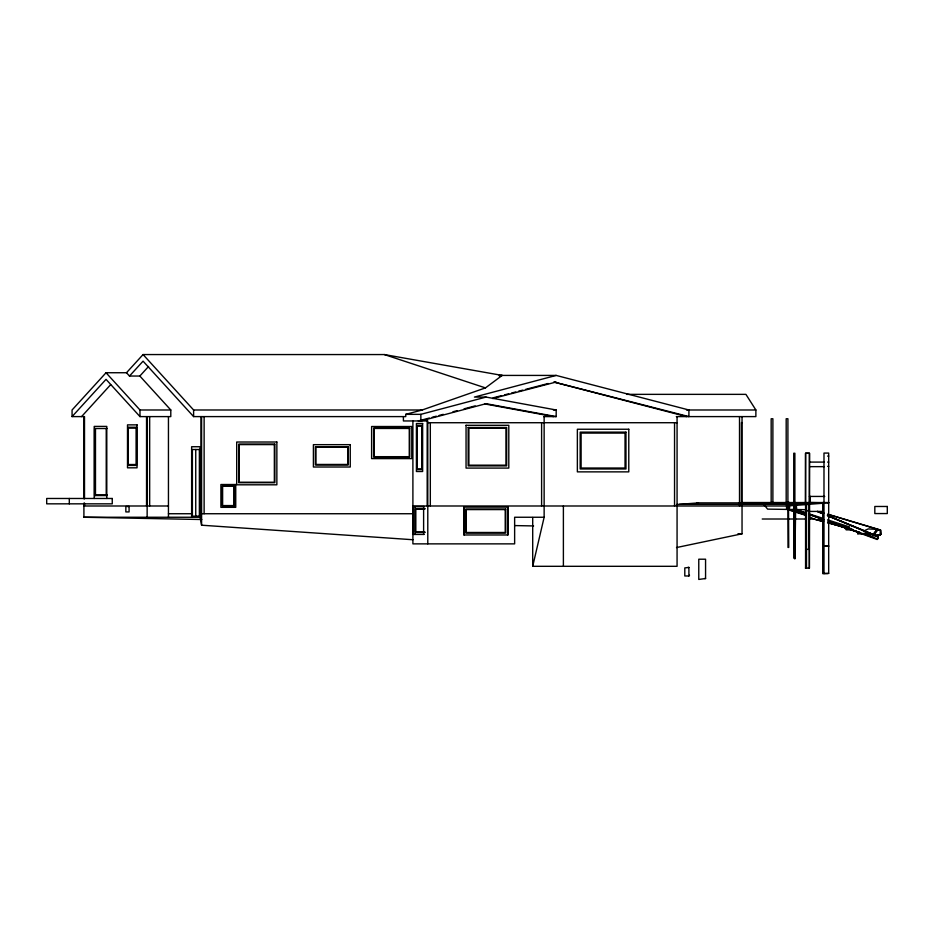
<?xml version="1.0" encoding="UTF-8"?>
<svg xmlns="http://www.w3.org/2000/svg" width="934" height="934" viewBox="0 0 934 934"><rect width="100%" height="100%" fill="white"/><g stroke="black" fill="none" stroke-linecap="round" stroke-linejoin="round"><path stroke-width="1.4" d="M168.447 517.249L168.447 416.599M191.633 517.249L191.633 446.732L200.063 446.732L200.063 517.249L201.592 525.2L412.898 539.735L412.898 543.868L514.634 543.868L514.634 517.249L544.137 517.249L544.137 416.599M200.997 513.735L200.997 416.599M201.592 525.2L201.592 416.599M412.898 539.735L412.898 420.954M415.046 534.435L415.046 506.578M423.616 534.435L423.616 506.578M430.317 505.994L430.317 422.728M824.734 502.831L809.428 502.527L809.428 453.247L805.563 453.247L805.47 502.562M809.428 502.527L809.533 453.259L805.563 453.247L805.575 502.597M788.284 503.94L787.712 509.602L805.633 515.299M828.26 521.499L877.073 539.443L877.621 539.023L878.065 536.478L828.353 515.883M805.622 514.634L789.078 509.439L789.615 506.882M677.068 416.599L677.068 566.308L532.707 566.308L544.137 517.249M827.979 515.883L878.45 537.038L877.073 539.443L878.065 536.478L827.337 515.568M877.073 539.443L878.088 536.618L874.819 535.427M795.593 503.776L793.526 508.738L805.213 513.023M876.606 530.022L880.54 530.022L880.412 534.832L880.54 530.022L827.512 514.19M877.516 529.251L873.115 534.563L873.115 536.174M873.92 535.1L877.166 530.792L877.049 529.298L873.115 534.563L857.727 533.746L857.727 531.855M688.907 575.974L688.907 567.428L684.797 567.907L684.797 575.974L688.907 575.974L689.525 575.216M72.07 416.599L106.032 379.356L139.983 416.599L170.794 416.599L170.794 409.991L139.843 376.04L129.499 376.04L126.487 372.736L106.032 372.736L72.07 409.991L72.07 416.599L84.504 416.599L84.504 498.779M81.562 416.599L110.667 384.668M126.487 372.736L143.065 354.558L384.364 354.558L502.177 375.421L485.447 387.902L422.191 409.991L405.753 414.346L405.753 416.599L193.607 416.599L143.065 361.166L129.499 376.04M139.843 376.04L148.564 366.478M805.575 511.785L809.428 509.731M857.727 533.746L860.354 532.543M864.3 530.722L868.246 528.913L876.909 529.368M686.56 416.599L553.827 382.029L688.907 416.599L688.907 409.991L556.162 375.421L474.414 397.078L486.054 397.078L556.185 409.991L556.185 416.599L543.623 416.599M405.753 414.346L420.86 414.346L486.054 397.078M418.292 420.954L429.383 418.012M432.162 417.288L436.33 416.179M439.097 415.443L443.265 414.346M452.967 411.766L457.135 410.668M464.07 408.835L475.173 405.893M493.175 397.826L501.64 395.619M504.453 394.895L508.691 393.786M511.505 393.051L515.743 391.953M518.557 391.218L522.795 390.12M525.608 389.385L548.176 383.5M492.697 398.561L556.162 382.029M676.496 547.558L742.04 533.804L742.04 416.599M875.403 535.614L880.54 534.633M874.504 535.556L881.089 534.341L880.412 530.127L828.119 514.377M499.305 375.888L502.177 375.421M705.567 578.52L698.772 579.442L698.772 559.209L705.567 559.209L705.567 578.52L704.61 578.52M787.911 502.352L786.183 502.515L786.183 418.747L787.911 418.747L787.911 502.352L789.428 502.527M676.473 504.57L698.48 502.877M823.286 503.216L787.117 505.994L412.898 505.994M823.986 573.628L823.986 453.072L828.68 453.072L828.68 573.336L827.582 573.628L822.714 573.628L822.714 502.539M823.858 573.418L828.68 573.336M499.281 375.421L556.162 375.421M626.749 394.358L745.916 394.358L755.875 409.991L755.875 416.599L676.321 416.599M106.032 372.736L139.983 409.991L170.794 409.991M143.065 354.558L193.607 409.991L422.191 409.991M553.395 409.991L556.185 409.991M686.49 409.991L755.875 409.991M742.04 422.6L741.444 422.6L741.444 505.994M427.784 422.728L677.068 422.717M107.071 428.519L94.626 428.519L94.626 495.557L107.071 495.557M199.946 449.511L192.381 449.511L192.381 516.163L199.946 516.163M827.629 456.084L828.68 456.084M809.731 462.096L824.302 462.096M827.629 462.096L828.68 462.096M827.629 466.335L828.68 466.335M809.731 466.65L824.302 466.65M95.478 494.88L107.071 494.88M809.428 496.433L824.734 496.433M740.837 502.527L828.68 502.539M696.682 502.877L828.68 502.877L827.629 502.877M679.415 504.348L808.517 504.348M83.908 505.994L168.447 505.994M424.164 506.578L413.202 506.578L413.202 534.435L424.164 534.435M425.005 508.551L415.502 508.551L415.502 532.473L425.005 532.473M424.888 509.053L415.618 509.053L415.618 531.96L424.888 531.96M809.323 511.423L823.146 511.423M168.447 513.735L191.633 513.735M200.063 513.735L412.898 513.735M83.908 503.111L83.908 517.249L200.063 517.249M762.226 519.012L805.213 519.012M809.404 519.012L813.759 519.012L823.426 521.546M845.013 528.516L850.08 528.516M876.617 530.127L880.412 530.127M737.907 533.804L742.04 533.804M828.68 545.935L823.986 546.25M806.497 549.344L809.323 549.344L809.428 504.021L805.47 504.01M688.054 567.428L688.907 567.428M805.4 568.117L809.428 568.117L809.428 503.975M787.992 502.527L786.183 502.515L788.133 502.527M805.377 509.672L788.354 509.427L806.147 515.171M83.908 517.249L201.779 519.526M514.646 525.573L533.571 525.935M823.858 545.935L828.68 546.25M849.952 528.399L845.76 528.014L846.169 529.847L852.135 529.847L851.341 528.516L851.341 529.847M556.185 416.599L486.054 403.686L420.86 420.954L420.86 414.346M484.921 403.955L553.629 416.599M827.559 522.631L849.648 528.411M868.97 533.477L873.115 534.563L863.436 531.434M823.543 521.674L813.759 519.012L809.895 516.981M827.734 522.807L852.905 529.648M866.88 533.442L878.065 536.478L874.352 535.042M820.531 512.112L823.321 512.941M788.786 502.527L790.444 503.029M819.748 511.855L823.94 513.116M840.098 525.433L846.986 527.593M819.433 519.689L823.566 521.009M829.088 522.76L859.432 532.415M863.565 533.734L870.465 535.929L863.635 533.711M829.415 522.678L847.208 528.411M849.94 529.298L859.525 532.392M805.4 512.661L795.721 509.544L795.721 503.928L794.881 558.719L793.737 558.077L793.737 503.928L794.881 558.719L794.881 453.247L793.737 453.247L793.737 502.527M809.544 514.004L823.368 518.475M827.512 519.818L849.625 526.963M384.364 354.558L485.447 387.902M805.12 512.918L795.721 509.544L806.03 514.949M809.148 514.377L823.928 519.689M827.956 521.137L877.621 539.023M809.276 514.517L822.842 519.502M817.997 511.715L823.333 513.922M817.6 511.435L822.982 513.665M817.355 511.435L822.667 513.665M763.16 503.624L767.608 509.135L787.992 509.427L787.992 547.429L788.728 547.429L788.494 503.916M796.223 503.94L796.679 509.555M788.845 503.916L789.078 509.439M810.28 496.433L810.28 502.527M809.323 504.325L809.323 568.117M806.497 504.021L806.497 568.117M805.575 503.916L805.575 568.117M789.428 503.916L789.428 509.45M787.992 503.905L787.992 508.049M786.58 503.905L786.58 509.404M739.518 416.599L739.518 505.994M674.546 422.717L674.546 505.994M563.389 505.994L563.389 566.308M541.603 422.728L541.603 505.994M532.707 517.483L532.707 566.308M507.641 507.104L507.641 534.972M464.221 507.104L464.221 534.972M427.784 543.868L427.784 420.954L403.406 420.954L403.406 416.599M427.188 420.954L427.188 505.994M204.126 416.599L204.126 513.735M199.374 449.511L199.374 516.163M195.743 449.511L195.743 516.163M193.607 409.991L193.607 416.599M149.662 416.599L149.662 505.994M147.14 416.599L147.14 517.249M146.545 416.599L146.545 505.994M139.983 409.991L139.983 416.599M106.791 498.476L106.791 426.406L94.206 426.406L94.206 498.476M106.231 428.519L106.231 495.557M95.478 428.519L95.478 495.557M84.504 503.111L84.504 505.994M83.908 416.599L83.908 498.779M69.303 498.476L69.303 503.835M466.054 425.297L466.054 468.086L508.796 468.086L508.796 425.297L466.054 425.297M468.179 427.48L468.179 465.903L506.672 465.903L506.672 427.48L468.179 427.48M468.891 428.204L468.891 465.179L505.971 465.179L505.971 428.204L468.891 428.204M772.885 502.364L771.169 502.527L771.169 418.759L772.885 418.759L772.885 502.364M422.635 423.522L416.412 423.522L416.412 471.507L422.635 471.507L422.635 423.522M137.053 424.865L127.503 424.865L127.503 467.817L137.053 467.817L137.053 424.865M422.203 425.425L416.856 425.425L416.856 469.604L422.203 469.604L422.203 425.425M422.04 426.126L417.019 426.126L417.019 468.903L422.04 468.903L422.04 426.126M411.777 426.511L371.615 426.511L371.615 458.606L411.777 458.606L411.777 426.511M136.504 427.258L128.051 427.258L128.051 465.424L136.504 465.424L136.504 427.258M409.734 428.087L373.658 428.087L373.658 457.03L409.734 457.03L409.734 428.087M136.294 428.157L128.262 428.157L128.262 464.525L136.294 464.525L136.294 428.157M409.267 428.449L374.125 428.449L374.125 456.679L409.267 456.679L409.267 428.449M628.78 429.243L577.364 429.243L577.364 471.868L628.78 471.868L628.78 429.243M625.967 432.138L580.177 432.138L580.177 468.973L625.967 468.973L625.967 432.138M625.044 433.084L581.1 433.084L581.1 468.027L625.044 468.027L625.044 433.084M276.861 442.016L236.699 442.016L236.699 484.804L276.861 484.804L276.861 442.016M274.818 444.117L238.742 444.117L238.742 482.715L274.818 482.715L274.818 444.117M274.351 444.596L239.209 444.596L239.209 482.236L274.351 482.236L274.351 444.596M350.25 444.666L313.404 444.666L313.404 467.012L350.25 467.012L350.25 444.666M348.265 446.709L315.388 446.709L315.388 464.98L348.265 464.98L348.265 446.709M347.752 447.234L315.902 447.234L315.902 464.455L347.752 464.455L347.752 447.234M235.742 484.512L220.903 484.512L220.903 507.337L235.742 507.337L235.742 484.512M234.387 485.913L222.269 485.913L222.269 505.936L234.387 505.936L234.387 485.913M234.037 486.275L222.619 486.275L222.619 505.574L234.037 505.574L234.037 486.275M112.255 498.476L46.7 498.476L46.7 503.835L112.255 503.835L112.255 498.476M129.079 506.508L125.845 506.508L125.845 511.925L129.079 511.925L129.079 506.508M887.3 506.473L874.819 506.473L874.819 513.56L887.3 513.56L887.3 506.473M508.084 507.104L463.778 507.104L463.778 534.972L508.084 534.972L508.084 507.104M505.726 509.077L465.692 509.077L465.692 532.999L505.726 532.999L505.726 509.077M505.224 509.59L466.194 509.59L466.194 532.485L505.224 532.485L505.224 509.59"/></g></svg>
